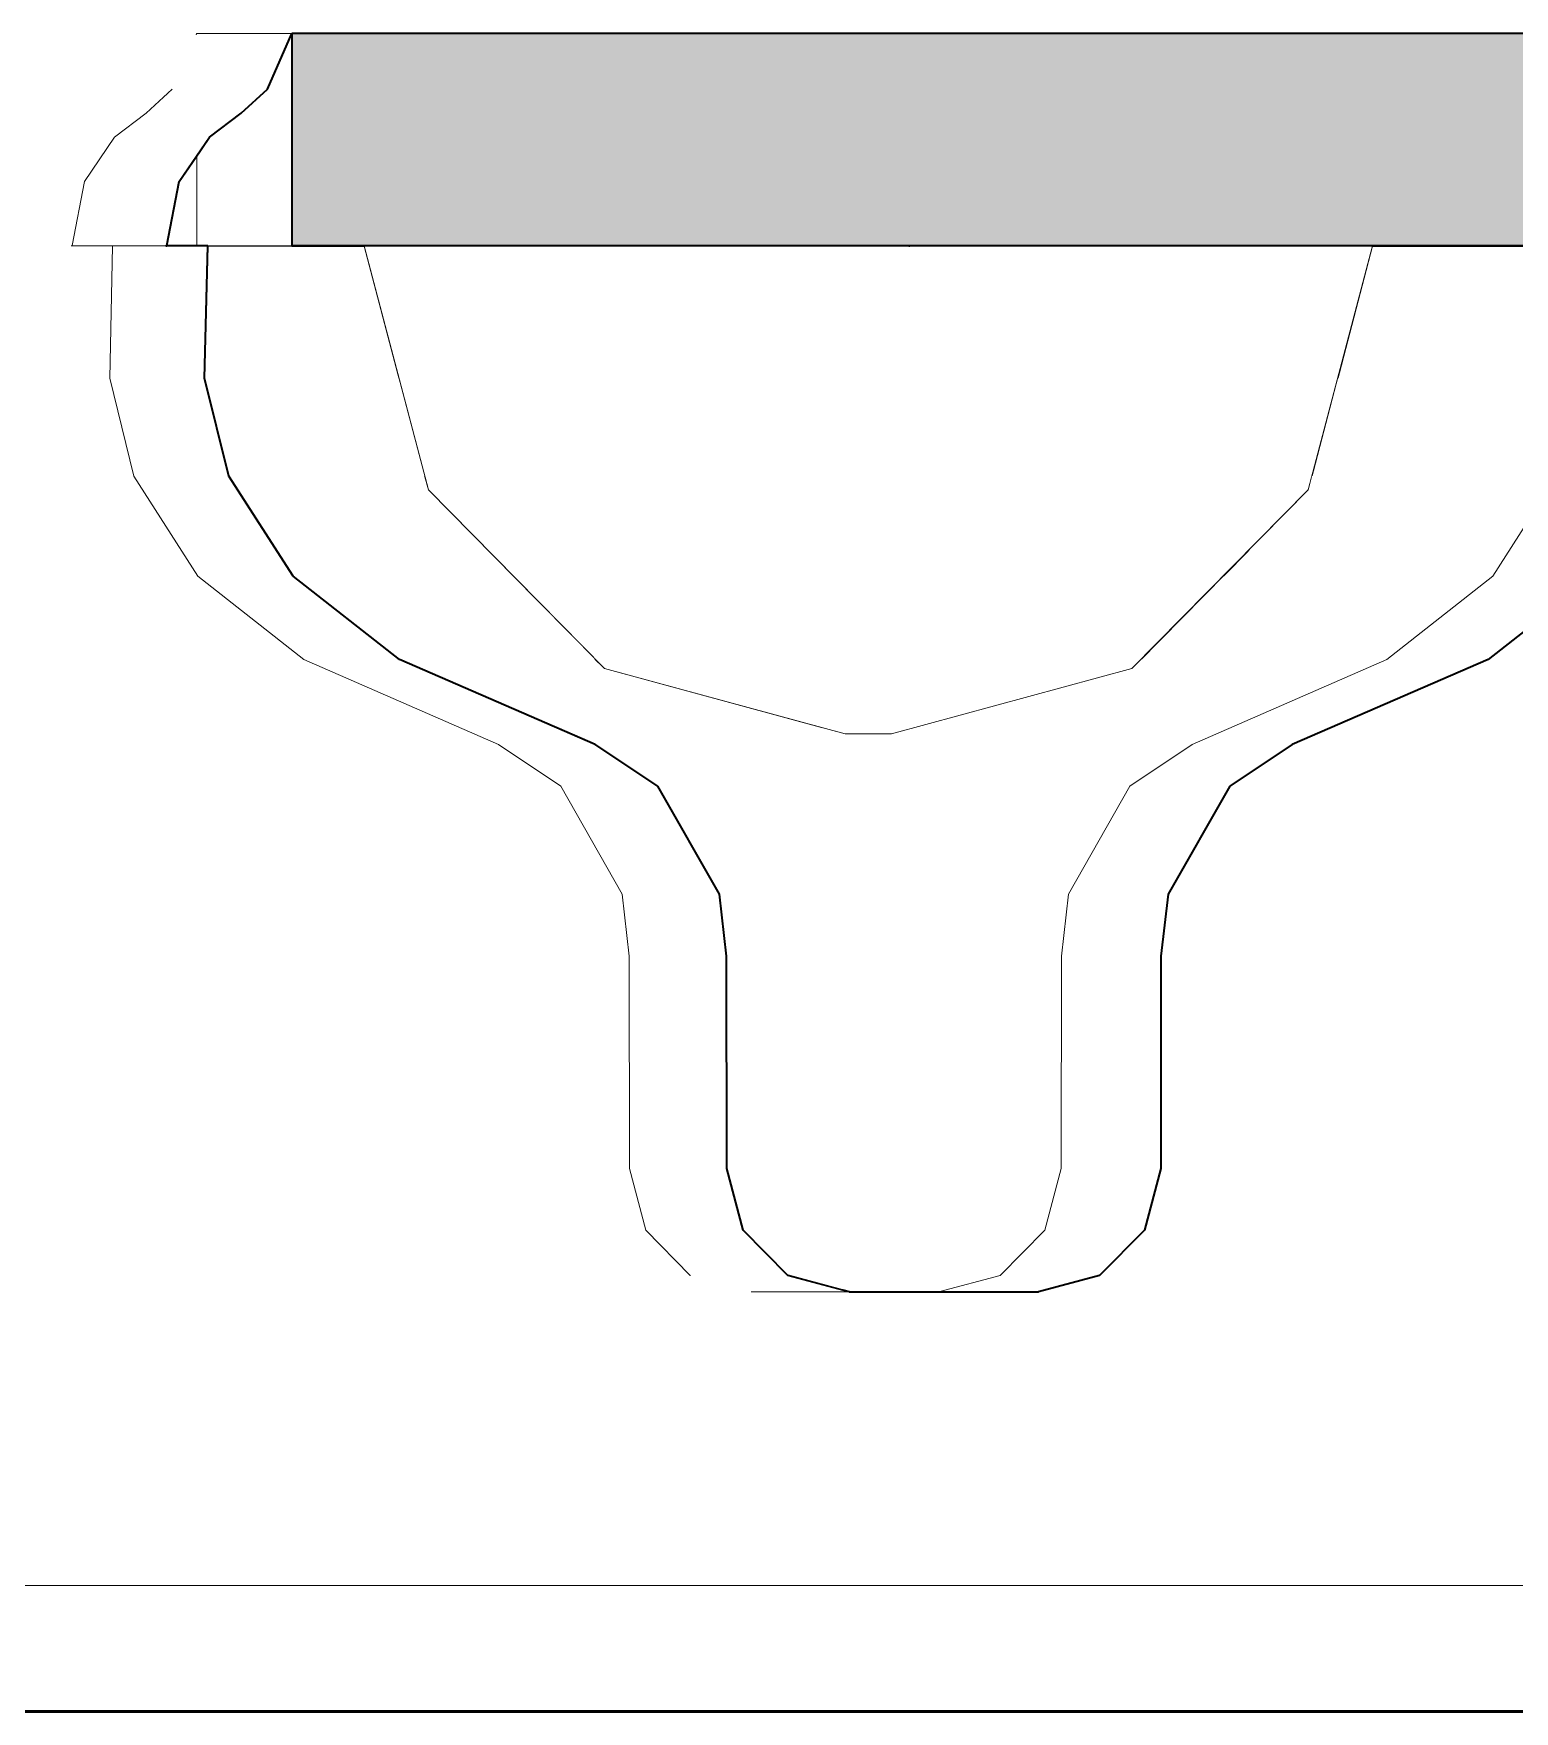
# Model space of a CAD drawing. Header units: millimetres. Extents: x -46169 to 237885, y -84465 to 18123.
# Drawn here: x 226306 to 226659, y -84332.6 to -83932.6 of the extents above; entities that cross this region are included whole.
import ezdxf

# ---------------------------------------------------------------- set-up
doc = ezdxf.new("R2010")
doc.units = ezdxf.units.MM
doc.header["$MEASUREMENT"] = 0
doc.linetypes.add('Wipeout_Contour', pattern=[1000, 0, -1000])
doc.layers.add('0_Pen_No__85', color=8, linetype='Continuous', lineweight=20)
for name, color, linetype in [('New_A-20-M_Floor_Slab', 7, 'Continuous'), ('New_A-25-M_Wall_Ext', 7, 'Continuous'), ('New_A-35-M_FFE_Sanitary', 7, 'Continuous')]:
    doc.layers.add(name, color=color, linetype=linetype)
for name, color, linetype, lineweight, true_color in [('New_A-20-M_Floor_Slab_Pen_No__29', 7, 'Continuous', 50, 0x2a2a2a), ('New_A-25-M_Wall_Ext_Pen_No__104', 7, 'Continuous', 15, 0xa6a6a6), ('New_A-25-M_Wall_Ext_Pen_No__44', 7, 'Continuous', 35, 0x444444), ('New_A-25-M_Wall_Ext_Pen_No__75', 7, 'Continuous', 20, 0x606060), ('New_A-35-M_FFE_Sanitary_Pen_No__64', 7, 'Continuous', 20, 0x606060)]:
    doc.layers.add(name, color=color, linetype=linetype, lineweight=lineweight, true_color=true_color)

# ---------------------------------------------------------------- blocks, each defined once
blk = doc.blocks.new('Section Elem_324_4', base_point=(208268.76, -84332.61))
at = {"layer": 'New_A-35-M_FFE_Sanitary_Pen_No__64', "linetype": 'Continuous'}
blk.add_line((226137.97, -84302.61), (226782.88, -84302.61), dxfattribs=at)
blk = doc.blocks.new('Section Elem_418_4', base_point=(208268.76, -84332.61))
at = {"color": 254, "linetype": 'Wipeout_Contour', "lineweight": 0, "ltscale": 1689976.183464495}
blk.add_wipeout([(226347.92, -83957.37), (226344.89, -83961.78), (226344.89, -83983.22), (226367.59, -83983.22), (226367.59, -83932.66), (226361.73, -83945.88), (226355.5, -83951.61)], dxfattribs=at).dxf.layer = 'New_A-25-M_Wall_Ext'
at = {"color": 254, "linetype": 'Wipeout_Contour', "lineweight": 0, "ltscale": 724213.416468}
blk.add_wipeout([(226324.85, -83983.32), (226324.95, -83983.32), (226324.95, -83983.22)], dxfattribs=at).dxf.layer = 'New_A-25-M_Wall_Ext'
at = {"color": 254, "linetype": 'Wipeout_Contour', "lineweight": 0, "ltscale": 1691077.771417589}
blk.add_wipeout([(226514.84, -83983.22), (226514.64, -83983.22), (226514.65, -83983.27), (226514.69, -83983.31), (226514.74, -83983.32), (226514.79, -83983.31), (226514.82, -83983.27)], dxfattribs=at).dxf.layer = 'New_A-25-M_Wall_Ext'
at = {"color": 254, "linetype": 'Wipeout_Contour', "lineweight": 0, "ltscale": 966755.298432}
blk.add_wipeout([(226609.83, -84041.4), (226625.2, -83983.22), (226624.88, -83983.22), (226609.66, -84040.82)], dxfattribs=at).dxf.layer = 'New_A-25-M_Wall_Ext'
at = {"color": 254, "linetype": 'Wipeout_Contour', "lineweight": 0, "ltscale": 966888.50732}
blk.add_wipeout([(226653.15, -83983.22), (226653.24, -83983.32), (226674.05, -83983.32), (226674.04, -83983.22)], dxfattribs=at).dxf.layer = 'New_A-25-M_Wall_Ext'
at = {"color": 254, "linetype": 'Wipeout_Contour', "lineweight": 0, "ltscale": 966336.960485}
blk.add_wipeout([(226453.13, -84083.99), (226442.12, -84083.99), (226499.48, -84099.58), (226510.49, -84099.58)], dxfattribs=at).dxf.layer = 'New_A-25-M_Wall_Ext'
at = {"color": 254, "linetype": 'Wipeout_Contour', "lineweight": 0, "ltscale": 724217.049497}
blk.add_wipeout([(226344.8, -83932.74), (226344.86, -83932.74), (226344.89, -83932.65)], dxfattribs=at).dxf.layer = 'New_A-25-M_Wall_Ext'
at = {"color": 254, "linetype": 'Wipeout_Contour', "lineweight": 0, "ltscale": 724247.446446}
blk.add_wipeout([(226340.72, -83967.87), (226344.89, -83967.87), (226344.89, -83961.78)], dxfattribs=at).dxf.layer = 'New_A-25-M_Wall_Ext'
at = {"color": 254, "linetype": 'Wipeout_Contour', "lineweight": 0, "ltscale": 724223.395687}
blk.add_wipeout([(226324.15, -84014.8), (226324.95, -83983.32), (226324.85, -83983.32)], dxfattribs=at).dxf.layer = 'New_A-25-M_Wall_Ext'
at = {"color": 254, "linetype": 'Wipeout_Contour', "lineweight": 0, "ltscale": 965758.541171}
blk.add_wipeout([(226347.55, -83983.32), (226377.09, -83983.32), (226377.15, -83983.22), (226347.55, -83983.22)], dxfattribs=at).dxf.layer = 'New_A-25-M_Wall_Ext'
at = {"color": 254, "linetype": 'Wipeout_Contour', "lineweight": 0, "ltscale": 966717.997044}
blk.add_wipeout([(226567.84, -84083.99), (226609.83, -84041.4), (226609.66, -84040.82), (226568.1, -84082.98)], dxfattribs=at).dxf.layer = 'New_A-25-M_Wall_Ext'
at = {"color": 254, "linetype": 'Wipeout_Contour', "lineweight": 0, "ltscale": 966110.202109}
blk.add_wipeout([(226411.14, -84041.4), (226400.14, -84041.4), (226442.12, -84083.99), (226453.13, -84083.99)], dxfattribs=at).dxf.layer = 'New_A-25-M_Wall_Ext'
at = {"color": 254, "linetype": 'Wipeout_Contour', "lineweight": 0, "ltscale": 724216.854686}
blk.add_wipeout([(226344.76, -83932.96), (226344.86, -83932.74), (226344.8, -83932.74)], dxfattribs=at).dxf.layer = 'New_A-25-M_Wall_Ext'
at = {"color": 254, "linetype": 'Wipeout_Contour', "lineweight": 0, "ltscale": 965671.298184}
blk.add_wipeout([(226340.72, -83967.87), (226337.73, -83983.14), (226344.89, -83983.14), (226344.89, -83967.87)], dxfattribs=at).dxf.layer = 'New_A-25-M_Wall_Ext'
at = {"color": 254, "linetype": 'Wipeout_Contour', "lineweight": 0, "ltscale": 965932.536349}
blk.add_wipeout([(226384.77, -83983.22), (226400.14, -84041.4), (226411.14, -84041.4), (226395.78, -83983.22)], dxfattribs=at).dxf.layer = 'New_A-25-M_Wall_Ext'
at = {"color": 254, "linetype": 'Wipeout_Contour', "lineweight": 0, "ltscale": 966740.321666}
blk.add_wipeout([(226609.66, -84040.82), (226624.88, -83983.22), (226617.47, -83983.22), (226603.46, -84036.29)], dxfattribs=at).dxf.layer = 'New_A-25-M_Wall_Ext'
at = {"color": 254, "linetype": 'Wipeout_Contour', "lineweight": 0, "ltscale": 966572.926023}
blk.add_wipeout([(226510.49, -84099.58), (226567.84, -84083.99), (226568.1, -84082.98), (226511.32, -84098.41)], dxfattribs=at).dxf.layer = 'New_A-25-M_Wall_Ext'
at = {"color": 254, "linetype": 'Wipeout_Contour', "lineweight": 0, "ltscale": 965679.35298}
blk.add_wipeout([(226337.73, -83983.14), (226337.53, -83983.22), (226344.89, -83983.22), (226344.89, -83983.14)], dxfattribs=at).dxf.layer = 'New_A-25-M_Wall_Ext'
at = {"color": 254, "linetype": 'Wipeout_Contour', "lineweight": 0, "ltscale": 966796.881639}
blk.add_wipeout([(226625.2, -83983.22), (226625.17, -83983.32), (226653.24, -83983.32), (226653.15, -83983.22)], dxfattribs=at).dxf.layer = 'New_A-25-M_Wall_Ext'
at = {"color": 254, "linetype": 'Wipeout_Contour', "lineweight": 0, "ltscale": 966704.697161}
blk.add_wipeout([(226568.1, -84082.98), (226609.66, -84040.82), (226603.46, -84036.29), (226565.16, -84075.13)], dxfattribs=at).dxf.layer = 'New_A-25-M_Wall_Ext'
at = {"color": 254, "linetype": 'Wipeout_Contour', "lineweight": 0, "ltscale": 966358.923947}
blk.add_wipeout([(226453.13, -84083.99), (226510.49, -84099.58), (226511.32, -84098.41), (226454.54, -84082.98)], dxfattribs=at).dxf.layer = 'New_A-25-M_Wall_Ext'
at = {"color": 254, "linetype": 'Wipeout_Contour', "lineweight": 0, "ltscale": 965779.252976}
blk.add_wipeout([(226346.75, -84014.8), (226376.63, -84014.8), (226377.09, -83983.32), (226347.55, -83983.32)], dxfattribs=at).dxf.layer = 'New_A-25-M_Wall_Ext'
at = {"color": 254, "linetype": 'Wipeout_Contour', "lineweight": 0, "ltscale": 966696.380972}
blk.add_wipeout([(226603.46, -84036.29), (226617.47, -83983.22), (226602.14, -83983.22), (226590.33, -84027.91)], dxfattribs=at).dxf.layer = 'New_A-25-M_Wall_Ext'
at = {"color": 254, "linetype": 'Wipeout_Contour', "lineweight": 0, "ltscale": 966911.861494}
blk.add_wipeout([(226653.24, -83983.32), (226653.84, -84014.8), (226674.84, -84014.8), (226674.05, -83983.32)], dxfattribs=at).dxf.layer = 'New_A-25-M_Wall_Ext'
at = {"color": 254, "linetype": 'Wipeout_Contour', "lineweight": 0, "ltscale": 966133.302492}
blk.add_wipeout([(226412.97, -84040.82), (226411.14, -84041.4), (226453.13, -84083.99), (226454.54, -84082.98)], dxfattribs=at).dxf.layer = 'New_A-25-M_Wall_Ext'
at = {"color": 254, "linetype": 'Wipeout_Contour', "lineweight": 0, "ltscale": 966566.001222}
blk.add_wipeout([(226511.32, -84098.41), (226568.1, -84082.98), (226565.16, -84075.13), (226512.85, -84089.35)], dxfattribs=at).dxf.layer = 'New_A-25-M_Wall_Ext'
at = {"color": 254, "linetype": 'Wipeout_Contour', "lineweight": 0, "ltscale": 965828.345559}
blk.add_wipeout([(226377.15, -83983.22), (226377.09, -83983.32), (226384.8, -83983.32), (226384.77, -83983.22)], dxfattribs=at).dxf.layer = 'New_A-25-M_Wall_Ext'
at = {"color": 254, "linetype": 'Wipeout_Contour', "lineweight": 0, "ltscale": 965956.52936}
blk.add_wipeout([(226395.78, -83983.22), (226411.14, -84041.4), (226412.97, -84040.82), (226397.76, -83983.22)], dxfattribs=at).dxf.layer = 'New_A-25-M_Wall_Ext'
at = {"color": 254, "linetype": 'Wipeout_Contour', "lineweight": 0, "ltscale": 966811.457234}
blk.add_wipeout([(226625.17, -83983.32), (226616.86, -84014.8), (226653.84, -84014.8), (226653.24, -83983.32)], dxfattribs=at).dxf.layer = 'New_A-25-M_Wall_Ext'
at = {"color": 254, "linetype": 'Wipeout_Contour', "lineweight": 0, "ltscale": 965825.122814}
blk.add_wipeout([(226346.75, -84014.8), (226352.53, -84038.12), (226380.41, -84038.12), (226376.63, -84014.8)], dxfattribs=at).dxf.layer = 'New_A-25-M_Wall_Ext'
at = {"color": 254, "linetype": 'Wipeout_Contour', "lineweight": 0, "ltscale": 966664.950674}
blk.add_wipeout([(226565.16, -84075.13), (226603.46, -84036.29), (226590.33, -84027.91), (226558.08, -84060.63)], dxfattribs=at).dxf.layer = 'New_A-25-M_Wall_Ext'
at = {"color": 254, "linetype": 'Wipeout_Contour', "lineweight": 0, "ltscale": 966361.35773}
blk.add_wipeout([(226454.54, -84082.98), (226511.32, -84098.41), (226512.85, -84089.35), (226460.54, -84075.13)], dxfattribs=at).dxf.layer = 'New_A-25-M_Wall_Ext'
at = {"color": 254, "linetype": 'Wipeout_Contour', "lineweight": 0, "ltscale": 965858.093553}
blk.add_wipeout([(226377.09, -83983.32), (226376.63, -84014.8), (226393.11, -84014.8), (226384.8, -83983.32)], dxfattribs=at).dxf.layer = 'New_A-25-M_Wall_Ext'
at = {"color": 254, "linetype": 'Wipeout_Contour', "lineweight": 0, "ltscale": 966626.406163}
blk.add_wipeout([(226581.2, -83983.22), (226572.28, -84016.97), (226590.33, -84027.91), (226602.14, -83983.22)], dxfattribs=at).dxf.layer = 'New_A-25-M_Wall_Ext'
at = {"color": 254, "linetype": 'Wipeout_Contour', "lineweight": 0, "ltscale": 966941.228237}
blk.add_wipeout([(226653.84, -84014.8), (226648.88, -84038.12), (226669.09, -84038.12), (226674.84, -84014.8)], dxfattribs=at).dxf.layer = 'New_A-25-M_Wall_Ext'
at = {"color": 254, "linetype": 'Wipeout_Contour', "lineweight": 0, "ltscale": 966145.706208}
blk.add_wipeout([(226422.24, -84036.29), (226412.97, -84040.82), (226454.54, -84082.98), (226460.54, -84075.13)], dxfattribs=at).dxf.layer = 'New_A-25-M_Wall_Ext'
at = {"color": 254, "linetype": 'Wipeout_Contour', "lineweight": 0, "ltscale": 965890.628796}
blk.add_wipeout([(226352.53, -84038.12), (226367.86, -84062), (226390.42, -84062), (226380.41, -84038.12)], dxfattribs=at).dxf.layer = 'New_A-25-M_Wall_Ext'
at = {"color": 254, "linetype": 'Wipeout_Contour', "lineweight": 0, "ltscale": 966542.459596}
blk.add_wipeout([(226512.85, -84089.35), (226565.16, -84075.13), (226558.08, -84060.63), (226514.02, -84072.6)], dxfattribs=at).dxf.layer = 'New_A-25-M_Wall_Ext'
at = {"color": 254, "linetype": 'Wipeout_Contour', "lineweight": 0, "ltscale": 965976.760793}
blk.add_wipeout([(226397.76, -83983.22), (226412.97, -84040.82), (226422.24, -84036.29), (226408.22, -83983.22)], dxfattribs=at).dxf.layer = 'New_A-25-M_Wall_Ext'
at = {"color": 254, "linetype": 'Wipeout_Contour', "lineweight": 0, "ltscale": 966601.242666}
blk.add_wipeout([(226572.28, -84016.97), (226547.93, -84041.68), (226558.08, -84060.63), (226590.33, -84027.91)], dxfattribs=at).dxf.layer = 'New_A-25-M_Wall_Ext'
at = {"color": 254, "linetype": 'Wipeout_Contour', "lineweight": 0, "ltscale": 966832.055103}
blk.add_wipeout([(226616.86, -84014.8), (226610.7, -84038.12), (226648.88, -84038.12), (226653.84, -84014.8)], dxfattribs=at).dxf.layer = 'New_A-25-M_Wall_Ext'
at = {"color": 254, "linetype": 'Wipeout_Contour', "lineweight": 0, "ltscale": 966361.513565}
blk.add_wipeout([(226469.96, -84060.63), (226460.54, -84075.13), (226512.85, -84089.35), (226514.02, -84072.6)], dxfattribs=at).dxf.layer = 'New_A-25-M_Wall_Ext'
at = {"color": 254, "linetype": 'Wipeout_Contour', "lineweight": 0, "ltscale": 965984.068851}
blk.add_wipeout([(226367.86, -84062), (226393.24, -84081.81), (226407.01, -84081.81), (226390.42, -84062)], dxfattribs=at).dxf.layer = 'New_A-25-M_Wall_Ext'
at = {"color": 254, "linetype": 'Wipeout_Contour', "lineweight": 0, "ltscale": 966458.00887}
blk.add_wipeout([(226572.28, -84016.97), (226581.2, -83983.22), (226514.84, -83983.22), (226514.82, -83983.27)], dxfattribs=at).dxf.layer = 'New_A-25-M_Wall_Ext'
at = {"color": 254, "linetype": 'Wipeout_Contour', "lineweight": 0, "ltscale": 965912.555237}
blk.add_wipeout([(226376.63, -84014.8), (226380.41, -84038.12), (226399.27, -84038.12), (226393.11, -84014.8)], dxfattribs=at).dxf.layer = 'New_A-25-M_Wall_Ext'
at = {"color": 254, "linetype": 'Wipeout_Contour', "lineweight": 0, "ltscale": 966171.021744}
blk.add_wipeout([(226437.71, -84027.91), (226422.24, -84036.29), (226460.54, -84075.13), (226469.96, -84060.63)], dxfattribs=at).dxf.layer = 'New_A-25-M_Wall_Ext'
at = {"color": 254, "linetype": 'Wipeout_Contour', "lineweight": 0, "ltscale": 966937.39344}
blk.add_wipeout([(226648.88, -84038.12), (226635.72, -84062), (226653.84, -84062), (226669.09, -84038.12)], dxfattribs=at).dxf.layer = 'New_A-25-M_Wall_Ext'
at = {"color": 254, "linetype": 'Wipeout_Contour', "lineweight": 0, "ltscale": 966503.008877}
blk.add_wipeout([(226514.66, -84050.72), (226514.02, -84072.6), (226558.08, -84060.63), (226547.93, -84041.68)], dxfattribs=at).dxf.layer = 'New_A-25-M_Wall_Ext'
at = {"color": 254, "linetype": 'Wipeout_Contour', "lineweight": 0, "ltscale": 724564.858771}
blk.add_wipeout([(226393.24, -84081.81), (226432.98, -84099.12), (226407.01, -84081.81)], dxfattribs=at).dxf.layer = 'New_A-25-M_Wall_Ext'
at = {"color": 254, "linetype": 'Wipeout_Contour', "lineweight": 0, "ltscale": 966021.809114}
blk.add_wipeout([(226425.91, -83983.22), (226408.22, -83983.22), (226422.24, -84036.29), (226437.71, -84027.91)], dxfattribs=at).dxf.layer = 'New_A-25-M_Wall_Ext'
at = {"color": 254, "linetype": 'Wipeout_Contour', "lineweight": 0, "ltscale": 1450202.183997688}
blk.add_wipeout([(226593.58, -84062), (226635.72, -84062), (226648.88, -84038.12), (226610.7, -84038.12), (226609.83, -84041.4), (226595.79, -84055.64)], dxfattribs=at).dxf.layer = 'New_A-25-M_Wall_Ext'
at = {"color": 254, "linetype": 'Wipeout_Contour', "lineweight": 0, "ltscale": 966357.584855}
blk.add_wipeout([(226469.96, -84060.63), (226514.02, -84072.6), (226514.66, -84050.72), (226481.39, -84041.68)], dxfattribs=at).dxf.layer = 'New_A-25-M_Wall_Ext'
at = {"layer": 'New_A-25-M_Wall_Ext_Pen_No__75', "linetype": 'Continuous'}
blk.add_line((226625.2, -83983.22), (226609.83, -84041.4), dxfattribs=at)
at = {"color": 254, "linetype": 'Wipeout_Contour', "lineweight": 0, "ltscale": 966447.591142}
blk.add_wipeout([(226547.93, -84041.68), (226572.28, -84016.97), (226514.82, -83983.27), (226514.79, -83983.31)], dxfattribs=at).dxf.layer = 'New_A-25-M_Wall_Ext'
at = {"color": 254, "linetype": 'Wipeout_Contour', "lineweight": 0, "ltscale": 966204.753637}
blk.add_wipeout([(226457.03, -84016.97), (226437.71, -84027.91), (226469.96, -84060.63), (226481.39, -84041.68)], dxfattribs=at).dxf.layer = 'New_A-25-M_Wall_Ext'
at = {"color": 254, "linetype": 'Wipeout_Contour', "lineweight": 0, "ltscale": 1207479.312535566}
blk.add_wipeout([(226399.27, -84038.12), (226380.41, -84038.12), (226390.42, -84062), (226420.45, -84062), (226400.14, -84041.4)], dxfattribs=at).dxf.layer = 'New_A-25-M_Wall_Ext'
at = {"color": 254, "linetype": 'Wipeout_Contour', "lineweight": 0, "ltscale": 966897.068431}
blk.add_wipeout([(226635.72, -84062), (226613.94, -84081.81), (226628.58, -84081.81), (226653.84, -84062)], dxfattribs=at).dxf.layer = 'New_A-25-M_Wall_Ext'
at = {"layer": 'New_A-25-M_Wall_Ext_Pen_No__75', "linetype": 'Continuous'}
blk.add_line((226400.14, -84041.4), (226384.77, -83983.22), dxfattribs=at)
at = {"color": 254, "linetype": 'Wipeout_Contour', "lineweight": 0, "ltscale": 966085.059188}
blk.add_wipeout([(226448.11, -83983.22), (226425.91, -83983.22), (226437.71, -84027.91), (226457.03, -84016.97)], dxfattribs=at).dxf.layer = 'New_A-25-M_Wall_Ext'
at = {"color": 254, "linetype": 'Wipeout_Contour', "lineweight": 0, "ltscale": 966405.870517}
blk.add_wipeout([(226514.66, -84050.72), (226547.93, -84041.68), (226514.79, -83983.31), (226514.74, -83983.32)], dxfattribs=at).dxf.layer = 'New_A-25-M_Wall_Ext'
at = {"color": 254, "linetype": 'Wipeout_Contour', "lineweight": 0, "ltscale": 966077.443373}
blk.add_wipeout([(226390.42, -84062), (226407.01, -84081.81), (226439.97, -84081.81), (226420.45, -84062)], dxfattribs=at).dxf.layer = 'New_A-25-M_Wall_Ext'
at = {"color": 254, "linetype": 'Wipeout_Contour', "lineweight": 0, "ltscale": 966794.954637}
blk.add_wipeout([(226593.58, -84062), (226579.87, -84081.81), (226613.94, -84081.81), (226635.72, -84062)], dxfattribs=at).dxf.layer = 'New_A-25-M_Wall_Ext'
at = {"color": 254, "linetype": 'Wipeout_Contour', "lineweight": 0, "ltscale": 966341.525398}
blk.add_wipeout([(226481.39, -84041.68), (226514.66, -84050.72), (226514.74, -83983.32), (226514.69, -83983.31)], dxfattribs=at).dxf.layer = 'New_A-25-M_Wall_Ext'
at = {"color": 254, "linetype": 'Wipeout_Contour', "lineweight": 0, "ltscale": 725047.56139}
blk.add_wipeout([(226589.52, -84062), (226593.58, -84062), (226595.79, -84055.64)], dxfattribs=at).dxf.layer = 'New_A-25-M_Wall_Ext'
at = {"color": 254, "linetype": 'Wipeout_Contour', "lineweight": 0, "ltscale": 966799.84436}
blk.add_wipeout([(226613.94, -84081.81), (226573.89, -84102.13), (226582.16, -84102.13), (226628.58, -84081.81)], dxfattribs=at).dxf.layer = 'New_A-25-M_Wall_Ext'
at = {"color": 254, "linetype": 'Wipeout_Contour', "lineweight": 0, "ltscale": 966276.097654}
blk.add_wipeout([(226457.03, -84016.97), (226481.39, -84041.68), (226514.69, -83983.31), (226514.65, -83983.27)], dxfattribs=at).dxf.layer = 'New_A-25-M_Wall_Ext'
at = {"color": 254, "linetype": 'Wipeout_Contour', "lineweight": 0, "ltscale": 966728.503598}
blk.add_wipeout([(226579.87, -84081.81), (226554.65, -84102.13), (226573.89, -84102.13), (226613.94, -84081.81)], dxfattribs=at).dxf.layer = 'New_A-25-M_Wall_Ext'
at = {"color": 254, "linetype": 'Wipeout_Contour', "lineweight": 0, "ltscale": 966224.566051}
blk.add_wipeout([(226448.11, -83983.22), (226457.03, -84016.97), (226514.65, -83983.27), (226514.64, -83983.22)], dxfattribs=at).dxf.layer = 'New_A-25-M_Wall_Ext'
at = {"color": 254, "linetype": 'Wipeout_Contour', "lineweight": 0, "ltscale": 966710.068504}
blk.add_wipeout([(226569.99, -84081.81), (226579.87, -84081.81), (226593.58, -84062), (226589.52, -84062)], dxfattribs=at).dxf.layer = 'New_A-25-M_Wall_Ext'
at = {"color": 254, "linetype": 'Wipeout_Contour', "lineweight": 0, "ltscale": 966713.917701}
blk.add_wipeout([(226573.89, -84102.13), (226561.1, -84112.07), (226567.33, -84112.07), (226582.16, -84102.13)], dxfattribs=at).dxf.layer = 'New_A-25-M_Wall_Ext'
at = {"layer": 'New_A-25-M_Wall_Ext_Pen_No__44', "linetype": 'Continuous'}
blk.add_line((226678.36, -83983.22), (226367.59, -83983.22), dxfattribs=at)
at = {"layer": 'New_A-25-M_Wall_Ext_Pen_No__75', "linetype": 'Continuous'}
for p, q in [((226514.65, -83983.27), (226514.64, -83983.22)), ((226514.69, -83983.31), (226514.65, -83983.27)), ((226514.74, -83983.32), (226514.69, -83983.31)), ((226514.79, -83983.31), (226514.74, -83983.32)), ((226514.82, -83983.27), (226514.79, -83983.31)), ((226514.84, -83983.22), (226514.82, -83983.27))]:
    blk.add_line(p, q, dxfattribs=at)
at = {"color": 254, "linetype": 'Wipeout_Contour', "lineweight": 0, "ltscale": 966668.758953}
blk.add_wipeout([(226554.65, -84102.13), (226546.6, -84112.07), (226561.1, -84112.07), (226573.89, -84102.13)], dxfattribs=at).dxf.layer = 'New_A-25-M_Wall_Ext'
at = {"color": 254, "linetype": 'Wipeout_Contour', "lineweight": 0, "ltscale": 1933111.393176407}
blk.add_wipeout([(226499.48, -84099.58), (226494.04, -84098.1), (226494.69, -84102.13), (226554.65, -84102.13), (226579.87, -84081.81), (226569.99, -84081.81), (226567.84, -84083.99), (226510.49, -84099.58)], dxfattribs=at).dxf.layer = 'New_A-25-M_Wall_Ext'
at = {"color": 254, "linetype": 'Wipeout_Contour', "lineweight": 0, "ltscale": 966687.298779}
blk.add_wipeout([(226561.1, -84112.07), (226548.48, -84137.75), (226552.71, -84137.75), (226567.33, -84112.07)], dxfattribs=at).dxf.layer = 'New_A-25-M_Wall_Ext'
at = {"layer": 'New_A-25-M_Wall_Ext_Pen_No__75', "linetype": 'Continuous'}
for p in [(226567.84, -84083.99), (226499.48, -84099.58)]:
    blk.add_line(p, (226510.49, -84099.58), dxfattribs=at)
at = {"color": 254, "linetype": 'Wipeout_Contour', "lineweight": 0, "ltscale": 1690920.174457598}
blk.add_wipeout([(226407.01, -84081.81), (226432.98, -84099.12), (226439.9, -84102.13), (226494.69, -84102.13), (226494.04, -84098.1), (226442.12, -84083.99), (226439.97, -84081.81)], dxfattribs=at).dxf.layer = 'New_A-25-M_Wall_Ext'
at = {"color": 254, "linetype": 'Wipeout_Contour', "lineweight": 0, "ltscale": 966654.777113}
blk.add_wipeout([(226546.6, -84112.07), (226538.65, -84137.75), (226548.48, -84137.75), (226561.1, -84112.07)], dxfattribs=at).dxf.layer = 'New_A-25-M_Wall_Ext'
at = {"layer": 'New_A-25-M_Wall_Ext_Pen_No__75', "linetype": 'Continuous'}
blk.add_line((226499.48, -84099.58), (226442.12, -84083.99), dxfattribs=at)
at = {"color": 254, "linetype": 'Wipeout_Contour', "lineweight": 0, "ltscale": 966533.188852}
blk.add_wipeout([(226494.69, -84102.13), (226495.74, -84112.07), (226546.6, -84112.07), (226554.65, -84102.13)], dxfattribs=at).dxf.layer = 'New_A-25-M_Wall_Ext'
at = {"color": 254, "linetype": 'Wipeout_Contour', "lineweight": 0, "ltscale": 966686.930588}
blk.add_wipeout([(226548.48, -84137.75), (226547.01, -84152.58), (226551, -84152.58), (226552.71, -84137.75)], dxfattribs=at).dxf.layer = 'New_A-25-M_Wall_Ext'
at = {"color": 254, "linetype": 'Wipeout_Contour', "lineweight": 0, "ltscale": 966339.218649}
blk.add_wipeout([(226439.9, -84102.13), (226454.8, -84112.07), (226495.74, -84112.07), (226494.69, -84102.13)], dxfattribs=at).dxf.layer = 'New_A-25-M_Wall_Ext'
at = {"color": 254, "linetype": 'Wipeout_Contour', "lineweight": 0, "ltscale": 966661.317609}
blk.add_wipeout([(226538.65, -84137.75), (226537.72, -84152.58), (226547.01, -84152.58), (226548.48, -84137.75)], dxfattribs=at).dxf.layer = 'New_A-25-M_Wall_Ext'
at = {"color": 254, "linetype": 'Wipeout_Contour', "lineweight": 0, "ltscale": 966544.974255}
blk.add_wipeout([(226495.74, -84112.07), (226496.78, -84137.75), (226538.65, -84137.75), (226546.6, -84112.07)], dxfattribs=at).dxf.layer = 'New_A-25-M_Wall_Ext'
at = {"color": 254, "linetype": 'Wipeout_Contour', "lineweight": 0, "ltscale": 966729.406751}
blk.add_wipeout([(226547.01, -84152.58), (226546.98, -84203.17), (226550.96, -84203.17), (226551, -84152.58)], dxfattribs=at).dxf.layer = 'New_A-25-M_Wall_Ext'
at = {"color": 254, "linetype": 'Wipeout_Contour', "lineweight": 0, "ltscale": 966393.662012}
blk.add_wipeout([(226454.8, -84112.07), (226469.5, -84137.75), (226496.78, -84137.75), (226495.74, -84112.07)], dxfattribs=at).dxf.layer = 'New_A-25-M_Wall_Ext'
at = {"color": 254, "linetype": 'Wipeout_Contour', "lineweight": 0, "ltscale": 966704.533874}
blk.add_wipeout([(226537.72, -84152.58), (226537.71, -84203.17), (226546.98, -84203.17), (226547.01, -84152.58)], dxfattribs=at).dxf.layer = 'New_A-25-M_Wall_Ext'
at = {"color": 254, "linetype": 'Wipeout_Contour', "lineweight": 0, "ltscale": 966565.85083}
blk.add_wipeout([(226496.78, -84137.75), (226496.9, -84152.58), (226537.72, -84152.58), (226538.65, -84137.75)], dxfattribs=at).dxf.layer = 'New_A-25-M_Wall_Ext'
at = {"color": 254, "linetype": 'Wipeout_Contour', "lineweight": 0, "ltscale": 966768.115301}
blk.add_wipeout([(226546.98, -84203.17), (226543.62, -84217.89), (226547.08, -84217.89), (226550.96, -84203.17)], dxfattribs=at).dxf.layer = 'New_A-25-M_Wall_Ext'
at = {"color": 254, "linetype": 'Wipeout_Contour', "lineweight": 0, "ltscale": 966438.604477}
blk.add_wipeout([(226469.5, -84137.75), (226471.22, -84152.58), (226496.9, -84152.58), (226496.78, -84137.75)], dxfattribs=at).dxf.layer = 'New_A-25-M_Wall_Ext'
at = {"color": 254, "linetype": 'Wipeout_Contour', "lineweight": 0, "ltscale": 966744.958115}
blk.add_wipeout([(226537.71, -84203.17), (226535.59, -84217.89), (226543.62, -84217.89), (226546.98, -84203.17)], dxfattribs=at).dxf.layer = 'New_A-25-M_Wall_Ext'
at = {"color": 254, "linetype": 'Wipeout_Contour', "lineweight": 0, "ltscale": 966610.628901}
blk.add_wipeout([(226496.9, -84152.58), (226496.91, -84203.17), (226537.71, -84203.17), (226537.72, -84152.58)], dxfattribs=at).dxf.layer = 'New_A-25-M_Wall_Ext'
at = {"color": 254, "linetype": 'Wipeout_Contour', "lineweight": 0, "ltscale": 966760.58646}
blk.add_wipeout([(226543.62, -84217.89), (226534.46, -84228.66), (226536.45, -84228.66), (226547.08, -84217.89)], dxfattribs=at).dxf.layer = 'New_A-25-M_Wall_Ext'
at = {"color": 254, "linetype": 'Wipeout_Contour', "lineweight": 0, "ltscale": 966485.994169}
blk.add_wipeout([(226471.22, -84152.58), (226471.25, -84203.17), (226496.91, -84203.17), (226496.9, -84152.58)], dxfattribs=at).dxf.layer = 'New_A-25-M_Wall_Ext'
at = {"color": 254, "linetype": 'Wipeout_Contour', "lineweight": 0, "ltscale": 966743.731721}
blk.add_wipeout([(226535.59, -84217.89), (226529.82, -84228.66), (226534.46, -84228.66), (226543.62, -84217.89)], dxfattribs=at).dxf.layer = 'New_A-25-M_Wall_Ext'
at = {"color": 254, "linetype": 'Wipeout_Contour', "lineweight": 0, "ltscale": 966654.432776}
blk.add_wipeout([(226496.91, -84203.17), (226497.18, -84217.89), (226535.59, -84217.89), (226537.71, -84203.17)], dxfattribs=at).dxf.layer = 'New_A-25-M_Wall_Ext'
at = {"color": 254, "linetype": 'Wipeout_Contour', "lineweight": 0, "ltscale": 966727.085733}
blk.add_wipeout([(226534.46, -84228.66), (226522.03, -84232.5), (226522.04, -84232.5), (226536.45, -84228.66)], dxfattribs=at).dxf.layer = 'New_A-25-M_Wall_Ext'
at = {"color": 254, "linetype": 'Wipeout_Contour', "lineweight": 0, "ltscale": 966535.326965}
blk.add_wipeout([(226471.25, -84203.17), (226475.16, -84217.89), (226497.18, -84217.89), (226496.91, -84203.17)], dxfattribs=at).dxf.layer = 'New_A-25-M_Wall_Ext'
at = {"color": 254, "linetype": 'Wipeout_Contour', "lineweight": 0, "ltscale": 966721.046778}
blk.add_wipeout([(226529.82, -84228.66), (226521.99, -84232.5), (226522.03, -84232.5), (226534.46, -84228.66)], dxfattribs=at).dxf.layer = 'New_A-25-M_Wall_Ext'
at = {"color": 254, "linetype": 'Wipeout_Contour', "lineweight": 0, "ltscale": 966665.860489}
blk.add_wipeout([(226497.18, -84217.89), (226497.94, -84228.66), (226529.82, -84228.66), (226535.59, -84217.89)], dxfattribs=at).dxf.layer = 'New_A-25-M_Wall_Ext'
at = {"color": 254, "linetype": 'Wipeout_Contour', "lineweight": 0, "ltscale": 725027.789286}
blk.add_wipeout([(226522.03, -84232.5), (226521.94, -84232.61), (226522.04, -84232.5)], dxfattribs=at).dxf.layer = 'New_A-25-M_Wall_Ext'
at = {"color": 254, "linetype": 'Wipeout_Contour', "lineweight": 0, "ltscale": 966567.458618}
blk.add_wipeout([(226475.16, -84217.89), (226485.84, -84228.66), (226497.94, -84228.66), (226497.18, -84217.89)], dxfattribs=at).dxf.layer = 'New_A-25-M_Wall_Ext'
at = {"color": 254, "linetype": 'Wipeout_Contour', "lineweight": 0, "ltscale": 725027.964979}
blk.add_wipeout([(226521.99, -84232.5), (226521.94, -84232.61), (226522.03, -84232.5)], dxfattribs=at).dxf.layer = 'New_A-25-M_Wall_Ext'
at = {"color": 254, "linetype": 'Wipeout_Contour', "lineweight": 0, "ltscale": 1208320.926184439}
blk.add_wipeout([(226529.82, -84228.66), (226497.94, -84228.66), (226498.88, -84232.19), (226500.05, -84232.5), (226521.99, -84232.5)], dxfattribs=at).dxf.layer = 'New_A-25-M_Wall_Ext'
at = {"color": 254, "linetype": 'Wipeout_Contour', "lineweight": 0, "ltscale": 724946.774218}
blk.add_wipeout([(226485.84, -84228.66), (226498.88, -84232.19), (226497.94, -84228.66)], dxfattribs=at).dxf.layer = 'New_A-25-M_Wall_Ext'
at = {"color": 254, "linetype": 'Wipeout_Contour', "lineweight": 0, "ltscale": 966663.546656}
blk.add_wipeout([(226500.05, -84232.5), (226500.42, -84232.61), (226521.94, -84232.61), (226521.99, -84232.5)], dxfattribs=at).dxf.layer = 'New_A-25-M_Wall_Ext'
at = {"color": 254, "linetype": 'Wipeout_Contour', "lineweight": 0, "ltscale": 966549.774478}
blk.add_wipeout([(226485.84, -84228.66), (226462.55, -84228.66), (226477.06, -84232.61), (226500.42, -84232.61)], dxfattribs=at).dxf.layer = 'New_A-25-M_Wall_Ext'
at = {"color": 254, "linetype": 'Wipeout_Contour', "lineweight": 0, "ltscale": 966773.018005}
blk.add_wipeout([(226536.45, -84228.66), (226521.94, -84232.61), (226545.53, -84232.61), (226560.12, -84228.66)], dxfattribs=at).dxf.layer = 'New_A-25-M_Wall_Ext'
at = {"layer": 'New_A-25-M_Wall_Ext_Pen_No__44', "linetype": 'Continuous'}
for p, q in [((226500.42, -84232.61), (226520.47, -84232.61)), ((226520.47, -84232.61), (226525.48, -84232.61)), ((226525.48, -84232.61), (226545.53, -84232.61))]:
    blk.add_line(p, q, dxfattribs=at)
at = {"layer": 'New_A-25-M_Wall_Ext_Pen_No__75', "linetype": 'Continuous'}
for p, q in [((226500.42, -84232.61), (226477.06, -84232.61)), ((226520.47, -84232.61), (226500.42, -84232.61)), ((226525.48, -84232.61), (226520.47, -84232.61)), ((226522.04, -84232.5), (226521.94, -84232.61))]:
    blk.add_line(p, q, dxfattribs=at)
at = {"color": 254, "linetype": 'Wipeout_Contour', "lineweight": 0, "ltscale": 966492.274799}
blk.add_wipeout([(226475.16, -84217.89), (226451.92, -84217.89), (226462.55, -84228.66), (226485.84, -84228.66)], dxfattribs=at).dxf.layer = 'New_A-25-M_Wall_Ext'
at = {"color": 254, "linetype": 'Wipeout_Contour', "lineweight": 0, "ltscale": 966809.997623}
blk.add_wipeout([(226536.45, -84228.66), (226560.12, -84228.66), (226570.79, -84217.89), (226547.08, -84217.89)], dxfattribs=at).dxf.layer = 'New_A-25-M_Wall_Ext'
at = {"layer": 'New_A-25-M_Wall_Ext_Pen_No__44', "linetype": 'Continuous'}
for p, q in [((226500.42, -84232.61), (226485.84, -84228.66)), ((226560.12, -84228.66), (226545.53, -84232.61))]:
    blk.add_line(p, q, dxfattribs=at)
at = {"layer": 'New_A-25-M_Wall_Ext_Pen_No__75', "linetype": 'Continuous'}
for p, q in [((226462.55, -84228.66), (226462.59, -84228.67)), ((226536.45, -84228.66), (226522.04, -84232.5))]:
    blk.add_line(p, q, dxfattribs=at)
at = {"color": 254, "linetype": 'Wipeout_Contour', "lineweight": 0, "ltscale": 966447.22807}
blk.add_wipeout([(226471.25, -84203.17), (226448.03, -84203.17), (226451.92, -84217.89), (226475.16, -84217.89)], dxfattribs=at).dxf.layer = 'New_A-25-M_Wall_Ext'
at = {"color": 254, "linetype": 'Wipeout_Contour', "lineweight": 0, "ltscale": 966819.503782}
blk.add_wipeout([(226550.96, -84203.17), (226547.08, -84217.89), (226570.79, -84217.89), (226574.7, -84203.17)], dxfattribs=at).dxf.layer = 'New_A-25-M_Wall_Ext'
at = {"layer": 'New_A-25-M_Wall_Ext_Pen_No__44', "linetype": 'Continuous'}
for p, q in [((226485.84, -84228.66), (226475.16, -84217.89)), ((226570.79, -84217.89), (226560.12, -84228.66))]:
    blk.add_line(p, q, dxfattribs=at)
at = {"layer": 'New_A-25-M_Wall_Ext_Pen_No__75', "linetype": 'Continuous'}
for p, q in [((226451.92, -84217.89), (226462.55, -84228.66)), ((226547.08, -84217.89), (226536.45, -84228.66))]:
    blk.add_line(p, q, dxfattribs=at)
at = {"color": 254, "linetype": 'Wipeout_Contour', "lineweight": 0, "ltscale": 966394.343235}
blk.add_wipeout([(226471.22, -84152.58), (226448, -84152.58), (226448.03, -84203.17), (226471.25, -84203.17)], dxfattribs=at).dxf.layer = 'New_A-25-M_Wall_Ext'
at = {"color": 254, "linetype": 'Wipeout_Contour', "lineweight": 0, "ltscale": 966781.387867}
blk.add_wipeout([(226550.96, -84203.17), (226574.7, -84203.17), (226574.74, -84152.58), (226551, -84152.58)], dxfattribs=at).dxf.layer = 'New_A-25-M_Wall_Ext'
at = {"layer": 'New_A-25-M_Wall_Ext_Pen_No__75', "linetype": 'Continuous'}
for p, q in [((226448.03, -84203.17), (226451.92, -84217.89)), ((226550.96, -84203.17), (226547.08, -84217.89))]:
    blk.add_line(p, q, dxfattribs=at)
at = {"color": 254, "linetype": 'Wipeout_Contour', "lineweight": 0, "ltscale": 966345.482162}
blk.add_wipeout([(226469.5, -84137.75), (226446.29, -84137.75), (226448, -84152.58), (226471.22, -84152.58)], dxfattribs=at).dxf.layer = 'New_A-25-M_Wall_Ext'
at = {"color": 254, "linetype": 'Wipeout_Contour', "lineweight": 0, "ltscale": 966739.110126}
blk.add_wipeout([(226551, -84152.58), (226574.74, -84152.58), (226576.46, -84137.75), (226552.71, -84137.75)], dxfattribs=at).dxf.layer = 'New_A-25-M_Wall_Ext'
at = {"layer": 'New_A-25-M_Wall_Ext_Pen_No__75', "linetype": 'Continuous'}
for p, q in [((226448, -84152.58), (226448.03, -84203.17)), ((226551, -84152.58), (226550.96, -84203.17))]:
    blk.add_line(p, q, dxfattribs=at)
at = {"color": 254, "linetype": 'Wipeout_Contour', "lineweight": 0, "ltscale": 966286.567008}
blk.add_wipeout([(226454.8, -84112.07), (226431.67, -84112.07), (226446.29, -84137.75), (226469.5, -84137.75)], dxfattribs=at).dxf.layer = 'New_A-25-M_Wall_Ext'
at = {"color": 254, "linetype": 'Wipeout_Contour', "lineweight": 0, "ltscale": 966741.600243}
blk.add_wipeout([(226567.33, -84112.07), (226552.71, -84137.75), (226576.46, -84137.75), (226591.15, -84112.07)], dxfattribs=at).dxf.layer = 'New_A-25-M_Wall_Ext'
at = {"layer": 'New_A-25-M_Wall_Ext_Pen_No__75', "linetype": 'Continuous'}
for p, q in [((226446.29, -84137.75), (226448, -84152.58)), ((226552.71, -84137.75), (226551, -84152.58))]:
    blk.add_line(p, q, dxfattribs=at)
at = {"color": 254, "linetype": 'Wipeout_Contour', "lineweight": 0, "ltscale": 966206.401731}
blk.add_wipeout([(226416.84, -84102.13), (226431.67, -84112.07), (226454.8, -84112.07), (226439.9, -84102.13)], dxfattribs=at).dxf.layer = 'New_A-25-M_Wall_Ext'
at = {"color": 254, "linetype": 'Wipeout_Contour', "lineweight": 0, "ltscale": 966772.161448}
blk.add_wipeout([(226582.16, -84102.13), (226567.33, -84112.07), (226591.15, -84112.07), (226606.06, -84102.13)], dxfattribs=at).dxf.layer = 'New_A-25-M_Wall_Ext'
at = {"layer": 'New_A-25-M_Wall_Ext_Pen_No__44', "linetype": 'Continuous', "flags": 128}
for points in [[(226475.16, -84217.89), (226471.25, -84203.17), (226471.22, -84152.58), (226469.5, -84137.75), (226454.8, -84112.07)], [(226591.15, -84112.07), (226576.46, -84137.75), (226574.74, -84152.58), (226574.7, -84203.17), (226570.79, -84217.89)]]:
    blk.add_lwpolyline(points, dxfattribs=at)
at = {"layer": 'New_A-25-M_Wall_Ext_Pen_No__75', "linetype": 'Continuous'}
for p, q in [((226431.67, -84112.07), (226446.29, -84137.75)), ((226567.33, -84112.07), (226552.71, -84137.75))]:
    blk.add_line(p, q, dxfattribs=at)
at = {"color": 254, "linetype": 'Wipeout_Contour', "lineweight": 0, "ltscale": 966070.205657}
blk.add_wipeout([(226393.24, -84081.81), (226370.41, -84081.81), (226416.84, -84102.13), (226439.9, -84102.13)], dxfattribs=at).dxf.layer = 'New_A-25-M_Wall_Ext'
at = {"color": 254, "linetype": 'Wipeout_Contour', "lineweight": 0, "ltscale": 966866.249593}
blk.add_wipeout([(226582.16, -84102.13), (226606.06, -84102.13), (226652.71, -84081.81), (226628.58, -84081.81)], dxfattribs=at).dxf.layer = 'New_A-25-M_Wall_Ext'
at = {"layer": 'New_A-25-M_Wall_Ext_Pen_No__75', "linetype": 'Continuous'}
for p, q in [((226442.12, -84083.99), (226400.14, -84041.4)), ((226609.83, -84041.4), (226567.84, -84083.99)), ((226416.84, -84102.13), (226431.67, -84112.07)), ((226582.16, -84102.13), (226567.33, -84112.07))]:
    blk.add_line(p, q, dxfattribs=at)
at = {"color": 254, "linetype": 'Wipeout_Contour', "lineweight": 0, "ltscale": 965907.542016}
blk.add_wipeout([(226367.86, -84062), (226345.16, -84062), (226370.41, -84081.81), (226393.24, -84081.81)], dxfattribs=at).dxf.layer = 'New_A-25-M_Wall_Ext'
at = {"color": 254, "linetype": 'Wipeout_Contour', "lineweight": 0, "ltscale": 966973.072206}
blk.add_wipeout([(226653.84, -84062), (226628.58, -84081.81), (226652.71, -84081.81), (226678.09, -84062)], dxfattribs=at).dxf.layer = 'New_A-25-M_Wall_Ext'
at = {"layer": 'New_A-25-M_Wall_Ext_Pen_No__75', "linetype": 'Continuous'}
for p, q in [((226370.41, -84081.81), (226416.84, -84102.13)), ((226628.58, -84081.81), (226582.16, -84102.13))]:
    blk.add_line(p, q, dxfattribs=at)
at = {"color": 254, "linetype": 'Wipeout_Contour', "lineweight": 0, "ltscale": 965800.990078}
blk.add_wipeout([(226352.53, -84038.12), (226329.91, -84038.12), (226345.16, -84062), (226367.86, -84062)], dxfattribs=at).dxf.layer = 'New_A-25-M_Wall_Ext'
at = {"color": 254, "linetype": 'Wipeout_Contour', "lineweight": 0, "ltscale": 967018.829644}
blk.add_wipeout([(226669.09, -84038.12), (226653.84, -84062), (226678.09, -84062), (226693.42, -84038.12)], dxfattribs=at).dxf.layer = 'New_A-25-M_Wall_Ext'
at = {"layer": 'New_A-25-M_Wall_Ext_Pen_No__44', "linetype": 'Continuous', "flags": 128}
blk.add_lwpolyline([(226698.4, -83983.22), (226699.21, -84014.8), (226693.42, -84038.12), (226678.09, -84062), (226652.71, -84081.81), (226606.06, -84102.13), (226591.15, -84112.07)], dxfattribs=at)
at = {"layer": 'New_A-25-M_Wall_Ext_Pen_No__75', "linetype": 'Continuous'}
for p, q in [((226669.09, -84038.12), (226653.84, -84062)), ((226345.16, -84062), (226370.41, -84081.81)), ((226653.84, -84062), (226628.58, -84081.81))]:
    blk.add_line(p, q, dxfattribs=at)
at = {"color": 254, "linetype": 'Wipeout_Contour', "lineweight": 0, "ltscale": 965728.647191}
blk.add_wipeout([(226346.75, -84014.8), (226324.15, -84014.8), (226329.91, -84038.12), (226352.53, -84038.12)], dxfattribs=at).dxf.layer = 'New_A-25-M_Wall_Ext'
at = {"layer": 'New_A-25-M_Wall_Ext_Pen_No__75', "linetype": 'Continuous'}
blk.add_line((226329.91, -84038.12), (226345.16, -84062), dxfattribs=at)
at = {"color": 254, "linetype": 'Wipeout_Contour', "lineweight": 0, "ltscale": 965681.126526}
blk.add_wipeout([(226324.95, -83983.22), (226324.15, -84014.8), (226346.75, -84014.8), (226347.55, -83983.22)], dxfattribs=at).dxf.layer = 'New_A-25-M_Wall_Ext'
at = {"layer": 'New_A-25-M_Wall_Ext_Pen_No__44', "linetype": 'Continuous', "flags": 128}
blk.add_lwpolyline([(226454.8, -84112.07), (226439.9, -84102.13), (226393.24, -84081.81), (226367.86, -84062), (226352.53, -84038.12), (226346.75, -84014.8), (226347.55, -83983.22)], dxfattribs=at)
at = {"layer": 'New_A-25-M_Wall_Ext_Pen_No__75', "linetype": 'Continuous'}
for p, q in [((226347.55, -83983.22), (226367.59, -83983.22)), ((226324.15, -84014.8), (226329.91, -84038.12))]:
    blk.add_line(p, q, dxfattribs=at)
at = {"color": 254, "linetype": 'Wipeout_Contour', "lineweight": 0, "ltscale": 965623.477677}
blk.add_wipeout([(226315.18, -83983.14), (226314.98, -83983.22), (226337.53, -83983.22), (226337.73, -83983.14)], dxfattribs=at).dxf.layer = 'New_A-25-M_Wall_Ext'
at = {"color": 254, "linetype": 'Wipeout_Contour', "lineweight": 0, "ltscale": 965618.765034}
blk.add_wipeout([(226318.16, -83967.87), (226315.18, -83983.14), (226337.73, -83983.14), (226340.72, -83967.87)], dxfattribs=at).dxf.layer = 'New_A-25-M_Wall_Ext'
at = {"layer": 'New_A-25-M_Wall_Ext_Pen_No__44', "linetype": 'Continuous'}
for p, q in [((226337.53, -83983.22), (226337.73, -83983.14)), ((226347.55, -83983.22), (226337.53, -83983.22))]:
    blk.add_line(p, q, dxfattribs=at)
at = {"layer": 'New_A-25-M_Wall_Ext_Pen_No__75', "linetype": 'Continuous'}
for p, q in [((226315.18, -83983.14), (226314.98, -83983.22)), ((226337.53, -83983.22), (226314.98, -83983.22)), ((226324.85, -83983.32), (226324.15, -84014.8)), ((226324.95, -83983.22), (226324.85, -83983.32)), ((226347.55, -83983.22), (226337.53, -83983.22))]:
    blk.add_line(p, q, dxfattribs=at)
at = {"color": 254, "linetype": 'Wipeout_Contour', "lineweight": 0, "ltscale": 965619.895798}
blk.add_wipeout([(226325.32, -83957.37), (226318.16, -83967.87), (226340.72, -83967.87), (226347.92, -83957.37)], dxfattribs=at).dxf.layer = 'New_A-25-M_Wall_Ext'
at = {"layer": 'New_A-25-M_Wall_Ext_Pen_No__75', "linetype": 'Continuous'}
for p, q in [((226344.89, -83983.22), (226344.89, -83961.78)), ((226318.16, -83967.87), (226315.18, -83983.14))]:
    blk.add_line(p, q, dxfattribs=at)
at = {"color": 254, "linetype": 'Wipeout_Contour', "lineweight": 0, "ltscale": 965636.231045}
blk.add_wipeout([(226332.86, -83951.61), (226325.32, -83957.37), (226347.92, -83957.37), (226355.5, -83951.61)], dxfattribs=at).dxf.layer = 'New_A-25-M_Wall_Ext'
at = {"layer": 'New_A-25-M_Wall_Ext_Pen_No__75', "linetype": 'Continuous'}
blk.add_line((226325.32, -83957.37), (226318.16, -83967.87), dxfattribs=at)
at = {"color": 254, "linetype": 'Wipeout_Contour', "lineweight": 0, "ltscale": 965654.081434}
blk.add_wipeout([(226339.06, -83945.88), (226332.86, -83951.61), (226355.5, -83951.61), (226361.73, -83945.88)], dxfattribs=at).dxf.layer = 'New_A-25-M_Wall_Ext'
at = {"layer": 'New_A-25-M_Wall_Ext_Pen_No__75', "linetype": 'Continuous'}
blk.add_line((226332.86, -83951.61), (226325.32, -83957.37), dxfattribs=at)
at = {"color": 254, "linetype": 'Wipeout_Contour', "lineweight": 0, "ltscale": 1931343.973533916}
blk.add_wipeout([(226339.06, -83945.88), (226361.73, -83945.88), (226367.59, -83932.66), (226367.59, -83932.64), (226358.46, -83932.64), (226358.45, -83932.66), (226358.45, -83932.64), (226344.9, -83932.64)], dxfattribs=at).dxf.layer = 'New_A-25-M_Wall_Ext'
at = {"layer": 'New_A-25-M_Wall_Ext_Pen_No__104', "linetype": 'Continuous'}
blk.add_hatch(color=256, dxfattribs=at).paths.add_polyline_path([(226678.36, -83983.22), (226678.36, -83932.64), (226367.59, -83932.64), (226367.59, -83983.22)])
at = {"layer": 'New_A-25-M_Wall_Ext_Pen_No__44', "linetype": 'Continuous'}
for p, q in [((226367.59, -83932.64), (226367.59, -83983.22)), ((226678.36, -83932.64), (226367.59, -83932.64))]:
    blk.add_line(p, q, dxfattribs=at)
at = {"layer": 'New_A-25-M_Wall_Ext_Pen_No__44', "linetype": 'Continuous', "flags": 128}
blk.add_lwpolyline([(226337.73, -83983.14), (226340.72, -83967.87), (226347.92, -83957.37), (226355.5, -83951.61), (226361.73, -83945.88), (226367.6, -83932.64)], dxfattribs=at)
at = {"layer": 'New_A-25-M_Wall_Ext_Pen_No__75', "linetype": 'Continuous'}
for p, q in [((226344.8, -83932.74), (226344.76, -83932.96)), ((226344.89, -83932.65), (226344.8, -83932.74)), ((226344.89, -83932.64), (226367.59, -83932.64)), ((226339.06, -83945.88), (226332.86, -83951.61))]:
    blk.add_line(p, q, dxfattribs=at)
blk = doc.blocks.new('Section Elem_429_4', base_point=(208268.76, -84332.61))
at = {"layer": 'New_A-20-M_Floor_Slab_Pen_No__29', "linetype": 'Continuous'}
blk.add_line((221407.19, -84332.61), (227395.65, -84332.61), dxfattribs=at)
blk = doc.blocks.new('I-07 Lecture Theatre Elevation_STORY_MARKER', base_point=(208268.76, -84332.61))
at = {"layer": '0_Pen_No__85', "linetype": 'Continuous'}
blk.add_line((221407.18, -84332.61), (234222.59, -84332.61), dxfattribs=at)

msp = doc.modelspace()

# ---------------------------------------------------------------- block references
at = {"layer": 'New_A-35-M_FFE_Sanitary'}
msp.add_blockref('Section Elem_324_4', (208268.76, -84332.61), dxfattribs=at)

# ---------------------------------------------------------------- next in the draw order: block references
at = {"layer": 'New_A-20-M_Floor_Slab'}
msp.add_blockref('Section Elem_429_4', (208268.76, -84332.61), dxfattribs=at)
at = {"layer": 'New_A-25-M_Wall_Ext'}
msp.add_blockref('Section Elem_418_4', (208268.76, -84332.61), dxfattribs=at)

# ---------------------------------------------------------------- next in the draw order: block references
at = {"linetype": 'Continuous', "lineweight": 0}
msp.add_blockref('I-07 Lecture Theatre Elevation_STORY_MARKER', (208268.76, -84332.61), dxfattribs=at)

doc.saveas('drawing.dxf')
